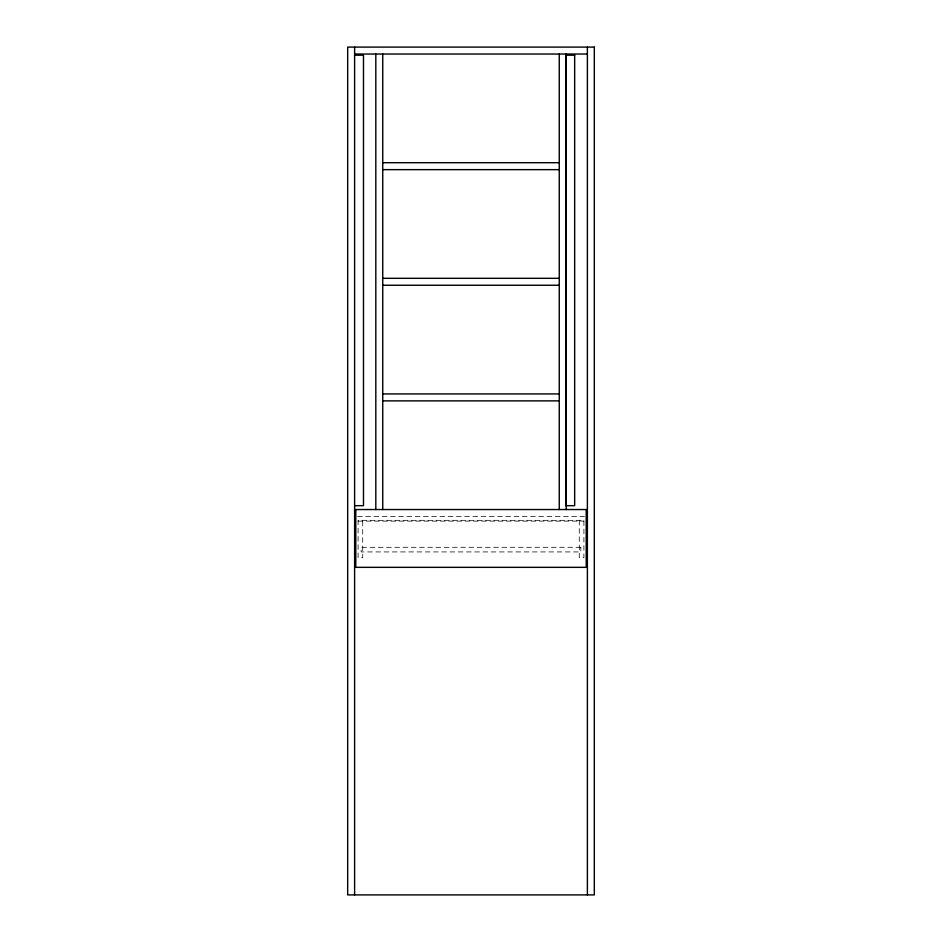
<?xml version="1.0" encoding="UTF-8"?>
<svg xmlns="http://www.w3.org/2000/svg" width="942" height="942" viewBox="0 0 942 942"><rect width="100%" height="100%" fill="white"/><g stroke="black" fill="none" stroke-linecap="round" stroke-linejoin="round"><path stroke-width="0.71" stroke-dasharray="4.71 3.53" d="M357.548 516.475L584.452 516.475M358.09 521.103L583.91 521.103M579.283 520.325L579.283 557.711L583.91 557.711L583.91 520.325L358.09 520.325L358.09 557.711L362.717 557.711L362.717 520.325M580.825 547.302L361.175 547.302L361.175 551.93L580.825 551.93L580.825 547.302"/><path stroke-width="1.41" d="M354.616 54.035L587.384 54.035M354.616 55.189L363.482 55.189L363.482 505.677L354.616 505.677M382.746 162.707L559.254 162.707M382.746 169.642L559.254 169.642M382.746 278.314L559.254 278.314M382.746 285.249L559.254 285.249M382.746 393.933L559.254 393.933M382.746 400.868L559.254 400.868M354.616 509.54L587.384 509.54M587.384 47.1L587.384 894.9M586.218 509.54L586.218 567.343L355.782 567.343L355.782 509.54M566.189 54.035L566.189 509.54M559.254 54.035L559.254 509.54M382.746 54.035L382.746 509.54M375.811 54.035L375.811 509.54M354.616 47.1L354.616 894.9M594.32 47.1L347.68 47.1L347.68 894.9L594.32 894.9L594.32 47.1M574.667 55.189L565.801 55.189L565.801 505.677L574.667 505.677L574.667 55.189"/></g></svg>
